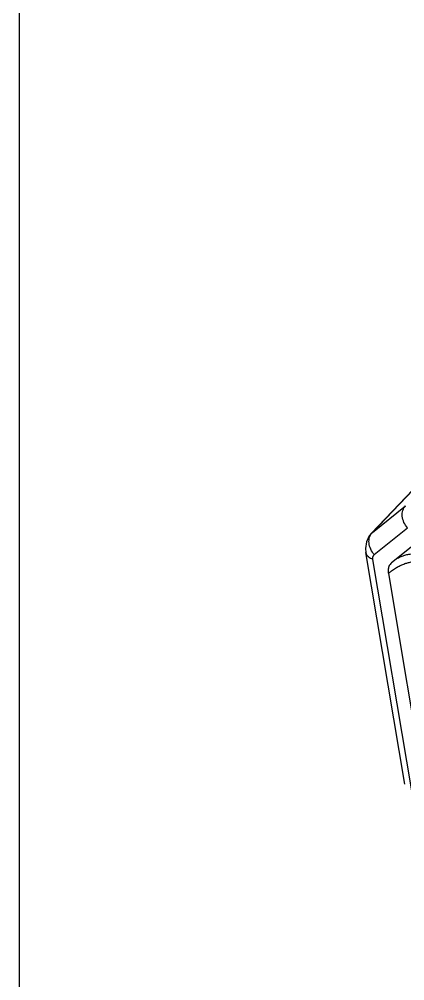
# Model space of a CAD drawing. Header units: millimetres. Extents: x 14343 to 15285, y -9166 to -7819.
# Drawn here: x 14343 to 14376.5, y -8420.6 to -8337.1 of the extents above; entities that cross this region are included whole.
import ezdxf

# ---------------------------------------------------------------- set-up
doc = ezdxf.new("R2010")
doc.units = ezdxf.units.MM

# ---------------------------------------------------------------- blocks, each defined once
blk = doc.blocks.new('u9')
at = {"color": 7, "linetype": 'Continuous'}
for p, q in [((-440.395, 111.064), (-435.322, 116.391)), ((-435.242, 116.464), (-440.315, 111.138)), ((-440.315, 111.138), (-437.426, 113.458)), ((-440.394, 111.066), (-440.583, 110.833)), ((-440.394, 111.066), (-440.315, 111.138)), ((-440.143, 109.213), (-437.255, 111.533)), ((-437.498, 89.307), (-440.878, 109.395)), ((-436.661, 110.092), (-438.651, 108.493)), ((-436.887, 88.731), (-440.263, 108.797)), ((-438.651, 108.493), (-438.708, 108.441)), ((-438.918, 107.567), (-435.688, 88.368))]:
    blk.add_line(p, q, dxfattribs=at)
blk.add_lwpolyline([(-440.583, 110.833), (-440.822, 110.333), (-440.908, 109.759), (-440.878, 109.395)], dxfattribs=at)
blk.add_arc((-439.613, 110.475), 0.966, 136.59781, 142.72692, dxfattribs=at)
for points, start_tangent, end_tangent in [([(-437.255, 111.533), (-437.571, 112.011), (-437.714, 112.542), (-437.663, 113.049), (-437.426, 113.458)], (-0.674023, 0.73871), (0.687564, 0.726124)), ([(-440.552, 110.729), (-440.382, 111.059)], (0.301689, 0.953406), (0.606087, 0.795399)), ([(-440.453, 109.677), (-440.459, 109.691), (-440.602, 110.222), (-440.552, 110.729)], (-0.422278, 0.906467), (0.301689, 0.953406)), ([(-440.263, 108.797), (-440.66, 109.02), (-440.865, 109.337), (-440.877, 109.394)], (-0.945974, 0.324243), (-0.15584, 0.987782)), ([(-440.143, 109.213), (-440.453, 109.677)], (-0.674023, 0.738711), (-0.422278, 0.906467)), ([(-438.126, 108.896), (-437.962, 108.984), (-437.806, 109.055), (-437.651, 109.116), (-437.492, 109.168), (-437.323, 109.213), (-437.146, 109.248), (-436.95, 109.27), (-436.749, 109.275), (-436.581, 109.27), (-436.438, 109.265), (-436.292, 109.263), (-436.134, 109.264), (-435.978, 109.268), (-435.826, 109.274), (-435.678, 109.282), (-435.538, 109.294), (-435.4, 109.31), (-435.256, 109.333), (-435.097, 109.366), (-434.924, 109.41), (-434.736, 109.467), (-434.532, 109.54), (-434.317, 109.632), (-434.117, 109.732)], (0.864728, 0.502241), (0.879086, 0.476664)), ([(-438.067, 108.181), (-437.907, 108.26), (-437.744, 108.332), (-437.575, 108.399), (-437.408, 108.458), (-437.249, 108.506), (-437.103, 108.544), (-436.943, 108.576), (-436.744, 108.607), (-436.53, 108.633), (-436.345, 108.647), (-436.206, 108.645), (-436.08, 108.638), (-435.96, 108.626), (-435.844, 108.612), (-435.722, 108.601), (-435.587, 108.595), (-435.437, 108.598), (-435.274, 108.611), (-435.101, 108.636), (-434.918, 108.672), (-434.726, 108.724), (-434.523, 108.794), (-434.311, 108.887), (-434.093, 109.009), (-433.873, 109.165), (-433.657, 109.364)], (0.887644, 0.460529), (0.689696, 0.724099)), ([(-440.263, 108.797), (-440.271, 108.863), (-440.273, 108.926), (-440.267, 108.985), (-440.255, 109.041), (-440.236, 109.092), (-440.212, 109.138), (-440.18, 109.178), (-440.143, 109.213)], (-0.165927, 0.986138), (0.779666, 0.626195)), ([(-438.708, 108.441), (-438.841, 108.258), (-438.932, 107.942), (-438.918, 107.567)], (-0.704925, -0.709282), (0.165924, -0.986138)), ([(-438.918, 107.567), (-438.742, 107.731), (-438.569, 107.87), (-438.399, 107.988), (-438.231, 108.091), (-438.067, 108.181)], (0.70396, 0.71024), (0.887644, 0.460529))]:
    blk.add_spline(points, degree=3, dxfattribs=dict(at, start_tangent=start_tangent, end_tangent=end_tangent))
at = {"layer": 'Defpoints', "color": 2}
blk.add_lwpolyline([(0, 673.52), (-470.981, 673.52), (-470.981, 0), (0, 0)], close=True, dxfattribs=at)

msp = doc.modelspace()

# ---------------------------------------------------------------- block references
msp.add_blockref('u9', (14813.948, -8492.81))

doc.saveas('drawing.dxf')
